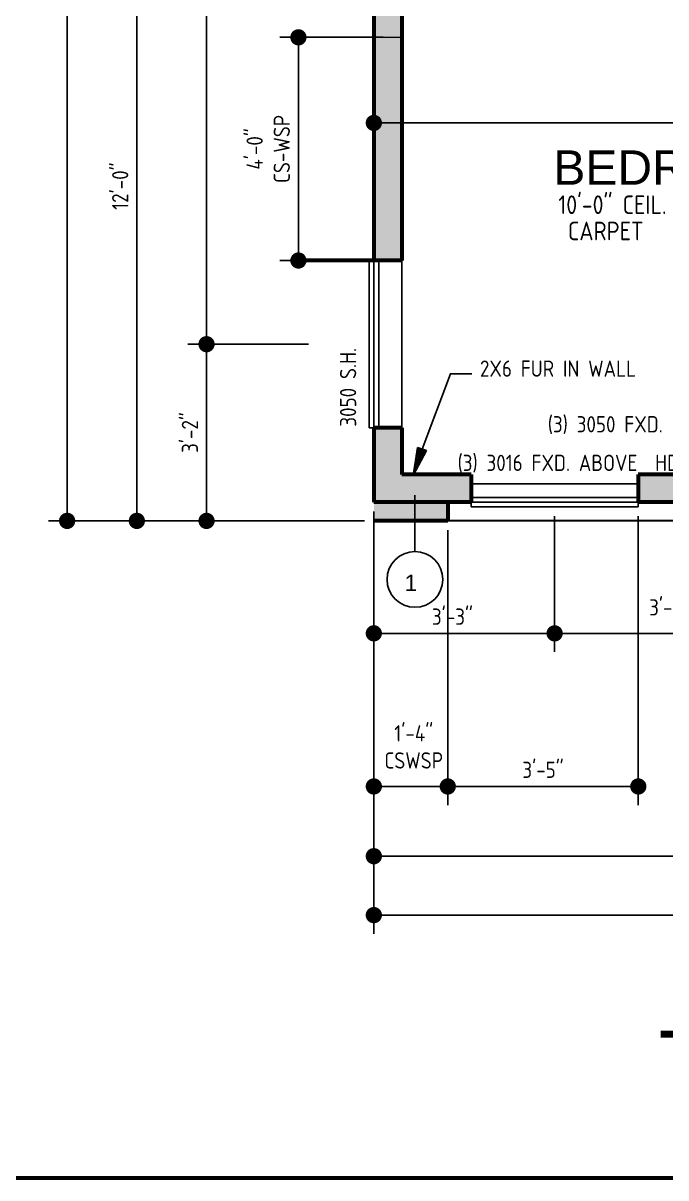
# Model space of a CAD drawing. Header units: feet. Extents: x 57903 to 63568, y -124112 to -112262.
# Drawn here: x 62823.8 to 62962.2, y -124112 to -123863.7 of the extents above; entities that cross this region are included whole.
import ezdxf

# ---------------------------------------------------------------- set-up
doc = ezdxf.new("R2010")
doc.units = ezdxf.units.FT
doc.header["$LTSCALE"] = 30
doc.header["$MEASUREMENT"] = 0
doc.linetypes.add('Solid', pattern=[0])
for name, color, linetype, lineweight in [('DIMS', 137, 'Continuous', 15), ('HATCH', 123, 'Continuous', 0), ('MISC', 3, 'Continuous', 30), ('ROOM LBLS', 253, 'Continuous', 30), ('TEXT LBLS', 81, 'Continuous', 18), ('WALLS', 7, 'Continuous', 60), ('WINDWS LBLS', 121, 'Continuous', 18)]:
    doc.layers.add(name, color=color, linetype=linetype, lineweight=lineweight)
doc.layers.add('TEXT', color=7, linetype='Continuous')
doc.layers.add('WINS', color=121, linetype='Continuous')
doc.styles.add('ARCH', font='ARCHITXT.SHX')
doc.styles.add('SWIS72', font='swissel.ttf', dxfattribs={"height": 4.5})
doc.styles.add('TEXT1', font='ARCHITXT.shx')
doc.dimstyles.new('ARCHITECTURAL', dxfattribs={"dimtxt": 3.5, "dimasz": 3.5, "dimexe": 4, "dimexo": 2, "dimgap": 1.5, "dimtad": 1, "dimdec": 1, "dimzin": 3, "dimdsep": 46, "dimlunit": 4, "dimtxsty": 'ARCH', "dimblk": 'DOT', "dimcen": 0.0625, "dimadec": 0, "dimazin": 0, "dimtfac": 1, "dimtdec": 1, "dimtix": 1, "dimtofl": 0, "dimtmove": 1, "dimatfit": 2, "dimldrblk": 'DOTSMALL', "dimfxl": 1, "dimtolj": 1, "dimtzin": 0, "dimarcsym": 0})

# ---------------------------------------------------------------- blocks, each defined once
blk = doc.blocks.new('_Dot')
at = {"layer": 'DIMS', "color": 0, "lineweight": -2}
blk.add_line((-0.5, 0), (-1, 0), dxfattribs=at)
at = {"layer": 'DIMS', "color": 0, "const_width": 0.5}
blk.add_lwpolyline([(-0.25, 0, 1), (0.25, 0, 1)], format="xyb", close=True, dxfattribs=at)
blk = doc.blocks.new('*D634')
at = {"layer": 'Defpoints', "color": 0, "linetype": 'Solid', "transparency": 16777216}
for p in [(62938.22, -123967.74), (62983.81, -123977.01), (62938.22, -123994.93)]:
    blk.add_point(p, dxfattribs=at)
at = {"layer": 'DIMS', "color": 0, "linetype": 'Solid', "lineweight": -2, "transparency": 16777216}
for p, q in [((62938.22, -123969.74), (62938.22, -123998.93)), ((62983.81, -123979.01), (62983.81, -123998.93)), ((62980.31, -123994.93), (62941.72, -123994.93))]:
    blk.add_line(p, q, dxfattribs=at)
at = {"layer": 'DIMS', "color": 0, "linetype": 'Solid', "lineweight": -2, "transparency": 16777216, "xscale": 3.5, "yscale": 3.5, "zscale": 3.5, "rotation": 180}
blk.add_blockref('_Dot', (62938.22, -123994.93), dxfattribs=at)
at = {"layer": 'DIMS', "color": 0, "linetype": 'Solid', "lineweight": -2, "transparency": 16777216, "xscale": 3.5, "yscale": 3.5, "zscale": 3.5}
blk.add_blockref('_Dot', (62983.81, -123994.93), dxfattribs=at)
at = {"layer": 'DIMS', "color": 0, "linetype": 'Solid', "transparency": 16777216, "insert": (62964.03, -123989.34), "char_height": 3.5, "attachment_point": 5, "style": 'ARCH'}
blk.add_mtext('\\A1;3\'-9{\\H1x;\\S1/2;}"', dxfattribs=at)
blk = doc.blocks.new('_DotSmall')
at = {"layer": 'DIMS', "color": 0, "const_width": 0.5}
blk.add_lwpolyline([(-0.0625, 0, 1), (0.0625, 0, 1)], format="xyb", close=True, dxfattribs=at)
blk = doc.blocks.new('*D635')
at = {"layer": 'Defpoints', "color": 0, "linetype": 'Solid', "transparency": 16777216}
for p in [(62899.31, -123966.74), (62938.22, -123967.74), (62899.31, -123994.93)]:
    blk.add_point(p, dxfattribs=at)
at = {"layer": 'DIMS', "color": 0, "linetype": 'Solid', "lineweight": -2, "transparency": 16777216}
for p, q in [((62899.31, -123968.74), (62899.31, -123998.93)), ((62938.22, -123969.74), (62938.22, -123998.93)), ((62934.72, -123994.93), (62902.81, -123994.93))]:
    blk.add_line(p, q, dxfattribs=at)
at = {"layer": 'DIMS', "color": 0, "linetype": 'Solid', "lineweight": -2, "transparency": 16777216, "xscale": 3.5, "yscale": 3.5, "zscale": 3.5, "rotation": 180}
blk.add_blockref('_Dot', (62899.31, -123994.93), dxfattribs=at)
at = {"layer": 'DIMS', "color": 0, "linetype": 'Solid', "lineweight": -2, "transparency": 16777216, "xscale": 3.5, "yscale": 3.5, "zscale": 3.5}
blk.add_blockref('_Dot', (62938.22, -123994.93), dxfattribs=at)
at = {"layer": 'DIMS', "color": 0, "linetype": 'Solid', "transparency": 16777216, "insert": (62916.22, -123991.34), "char_height": 3.5, "attachment_point": 5, "style": 'ARCH'}
blk.add_mtext('\\A1;3\'-3"', dxfattribs=at)
blk = doc.blocks.new('*D735')
at = {"layer": 'Defpoints', "color": 0, "linetype": 'Solid', "transparency": 16777216}
for p in [(62899.31, -123966.74), (63068.31, -123992.74), (62899.31, -124042.86)]:
    blk.add_point(p, dxfattribs=at)
at = {"layer": 'DIMS', "color": 0, "linetype": 'Solid', "lineweight": -2, "transparency": 16777216}
for p, q in [((62899.31, -123968.74), (62899.31, -124046.86)), ((63068.31, -123994.74), (63068.31, -124046.86)), ((63064.81, -124042.86), (62902.81, -124042.86))]:
    blk.add_line(p, q, dxfattribs=at)
at = {"layer": 'DIMS', "color": 0, "linetype": 'Solid', "lineweight": -2, "transparency": 16777216, "xscale": 3.5, "yscale": 3.5, "zscale": 3.5, "rotation": 180}
blk.add_blockref('_Dot', (62899.31, -124042.86), dxfattribs=at)
at = {"layer": 'DIMS', "color": 0, "linetype": 'Solid', "lineweight": -2, "transparency": 16777216, "xscale": 3.5, "yscale": 3.5, "zscale": 3.5}
blk.add_blockref('_Dot', (63068.31, -124042.86), dxfattribs=at)
at = {"layer": 'DIMS', "color": 0, "linetype": 'Solid', "transparency": 16777216, "insert": (62983.81, -124039.28), "char_height": 3.5, "attachment_point": 5, "style": 'ARCH'}
blk.add_mtext('\\A1;14\'-1"', dxfattribs=at)
blk = doc.blocks.new('*D638')
at = {"layer": 'Defpoints', "color": 0, "linetype": 'Solid', "transparency": 16777216}
for p in [(63367.31, -123930.74), (62899.31, -123970.74), (62899.31, -124055.53)]:
    blk.add_point(p, dxfattribs=at)
at = {"layer": 'DIMS', "color": 0, "linetype": 'Solid', "lineweight": -2, "transparency": 16777216}
for p, q in [((63367.31, -123932.74), (63367.31, -124059.53)), ((62899.31, -123972.74), (62899.31, -124059.53)), ((63363.81, -124055.53), (62902.81, -124055.53))]:
    blk.add_line(p, q, dxfattribs=at)
at = {"layer": 'DIMS', "color": 0, "linetype": 'Solid', "lineweight": -2, "transparency": 16777216, "xscale": 3.5, "yscale": 3.5, "zscale": 3.5, "rotation": 180}
blk.add_blockref('_Dot', (62899.31, -124055.53), dxfattribs=at)
at = {"layer": 'DIMS', "color": 0, "linetype": 'Solid', "lineweight": -2, "transparency": 16777216, "xscale": 3.5, "yscale": 3.5, "zscale": 3.5}
blk.add_blockref('_Dot', (63367.31, -124055.53), dxfattribs=at)
at = {"layer": 'DIMS', "color": 0, "linetype": 'Solid', "transparency": 16777216, "insert": (63133.31, -124051.95), "char_height": 3.5, "attachment_point": 5, "style": 'ARCH'}
blk.add_mtext('\\A1;39\'-0"', dxfattribs=at)
blk = doc.blocks.new('*D641')
at = {"layer": 'Defpoints', "color": 0, "linetype": 'Solid', "transparency": 16777216}
for p in [(63051.31, -123878.74), (63051.31, -123885.15), (62899.31, -123885.56)]:
    blk.add_point(p, dxfattribs=at)
at = {"layer": 'DIMS', "color": 0, "linetype": 'Solid', "lineweight": -2, "transparency": 16777216}
for p, q in [((62899.31, -123883.56), (62899.31, -123881.15)), ((63051.31, -123880.74), (63051.31, -123889.15)), ((62902.81, -123885.15), (63047.81, -123885.15))]:
    blk.add_line(p, q, dxfattribs=at)
at = {"layer": 'DIMS', "color": 0, "linetype": 'Solid', "lineweight": -2, "transparency": 16777216, "xscale": 3.5, "yscale": 3.5, "zscale": 3.5, "rotation": 180}
blk.add_blockref('_Dot', (62899.31, -123885.15), dxfattribs=at)
at = {"layer": 'DIMS', "color": 0, "linetype": 'Solid', "lineweight": -2, "transparency": 16777216, "xscale": 3.5, "yscale": 3.5, "zscale": 3.5}
blk.add_blockref('_Dot', (63051.31, -123885.15), dxfattribs=at)
at = {"layer": 'DIMS', "color": 0, "linetype": 'Solid', "transparency": 16777216, "insert": (62975.31, -123881.56), "char_height": 3.5, "attachment_point": 5, "style": 'ARCH'}
blk.add_mtext('\\A1;12\'-8"', dxfattribs=at)
blk = doc.blocks.new('*D654')
at = {"layer": 'Defpoints', "color": 0, "linetype": 'Solid', "transparency": 16777216}
for p in [(62863.31, -123932.74), (62887.27, -123932.74), (62899.31, -123970.74)]:
    blk.add_point(p, dxfattribs=at)
at = {"layer": 'DIMS', "color": 0, "linetype": 'Solid', "lineweight": -2, "transparency": 16777216}
for p, q in [((62885.27, -123932.74), (62859.31, -123932.74)), ((62863.31, -123967.24), (62863.31, -123936.24)), ((62897.31, -123970.74), (62859.31, -123970.74))]:
    blk.add_line(p, q, dxfattribs=at)
at = {"layer": 'DIMS', "color": 0, "linetype": 'Solid', "lineweight": -2, "transparency": 16777216, "xscale": 3.5, "yscale": 3.5, "zscale": 3.5}
for p, rotation in [((62863.31, -123932.74), 90), ((62863.31, -123970.74), 270)]:
    blk.add_blockref('_Dot', p, dxfattribs=dict(at, rotation=rotation))
at = {"layer": 'DIMS', "color": 0, "linetype": 'Solid', "transparency": 16777216, "insert": (62859.73, -123951.74), "char_height": 3.5, "attachment_point": 5, "rotation": 90, "style": 'ARCH'}
blk.add_mtext('\\A1;3\'-2"', dxfattribs=at)
blk = doc.blocks.new('*D655')
at = {"layer": 'Defpoints', "color": 0, "linetype": 'Solid', "transparency": 16777216}
for p in [(62863.31, -123704.74), (62887.01, -123704.74), (62887.27, -123932.74)]:
    blk.add_point(p, dxfattribs=at)
at = {"layer": 'DIMS', "color": 0, "linetype": 'Solid', "lineweight": -2, "transparency": 16777216}
for p, q in [((62885.01, -123704.74), (62859.31, -123704.74)), ((62863.31, -123929.24), (62863.31, -123708.24)), ((62885.27, -123932.74), (62859.31, -123932.74))]:
    blk.add_line(p, q, dxfattribs=at)
at = {"layer": 'DIMS', "color": 0, "linetype": 'Solid', "lineweight": -2, "transparency": 16777216, "xscale": 3.5, "yscale": 3.5, "zscale": 3.5}
for p, rotation in [((62863.31, -123704.74), 90), ((62863.31, -123932.74), 270)]:
    blk.add_blockref('_Dot', p, dxfattribs=dict(at, rotation=rotation))
at = {"layer": 'DIMS', "color": 0, "linetype": 'Solid', "transparency": 16777216, "insert": (62859.73, -123813.11), "char_height": 3.5, "attachment_point": 5, "rotation": 90, "style": 'ARCH'}
blk.add_mtext('\\A1;19\'-0"', dxfattribs=at)
blk = doc.blocks.new('*D659')
at = {"layer": 'Defpoints', "color": 0, "linetype": 'Solid', "transparency": 16777216}
for p in [(62848.31, -123826.74), (62903.31, -123826.74), (62899.31, -123970.74)]:
    blk.add_point(p, dxfattribs=at)
at = {"layer": 'DIMS', "color": 0, "linetype": 'Solid', "lineweight": -2, "transparency": 16777216}
for p, q in [((62901.31, -123826.74), (62844.31, -123826.74)), ((62848.31, -123967.24), (62848.31, -123830.24)), ((62897.31, -123970.74), (62844.31, -123970.74))]:
    blk.add_line(p, q, dxfattribs=at)
at = {"layer": 'DIMS', "color": 0, "linetype": 'Solid', "lineweight": -2, "transparency": 16777216, "xscale": 3.5, "yscale": 3.5, "zscale": 3.5}
for p, rotation in [((62848.31, -123826.74), 90), ((62848.31, -123970.74), 270)]:
    blk.add_blockref('_Dot', p, dxfattribs=dict(at, rotation=rotation))
at = {"layer": 'DIMS', "color": 0, "linetype": 'Solid', "transparency": 16777216, "insert": (62844.73, -123898.74), "char_height": 3.5, "attachment_point": 5, "rotation": 90, "style": 'ARCH'}
blk.add_mtext('\\A1;12\'-0"', dxfattribs=at)
blk = doc.blocks.new('*D665')
at = {"layer": 'Defpoints', "color": 0, "linetype": 'Solid', "transparency": 16777216}
for p in [(62833.31, -123178.74), (62899.31, -123178.74), (62899.31, -123970.74)]:
    blk.add_point(p, dxfattribs=at)
at = {"layer": 'DIMS', "color": 0, "linetype": 'Solid', "lineweight": -2, "transparency": 16777216}
for p, q in [((62897.31, -123178.74), (62829.31, -123178.74)), ((62833.31, -123967.24), (62833.31, -123182.24)), ((62897.31, -123970.74), (62829.31, -123970.74))]:
    blk.add_line(p, q, dxfattribs=at)
at = {"layer": 'DIMS', "color": 0, "linetype": 'Solid', "lineweight": -2, "transparency": 16777216, "xscale": 3.5, "yscale": 3.5, "zscale": 3.5}
for p, rotation in [((62833.31, -123178.74), 90), ((62833.31, -123970.74), 270)]:
    blk.add_blockref('_Dot', p, dxfattribs=dict(at, rotation=rotation))
at = {"layer": 'DIMS', "color": 0, "linetype": 'Solid', "transparency": 16777216, "insert": (62829.73, -123574.74), "char_height": 3.5, "attachment_point": 5, "rotation": 90, "style": 'ARCH'}
blk.add_mtext('\\A1;66\'-0"', dxfattribs=at)
blk = doc.blocks.new('*D712')
at = {"layer": 'Defpoints', "color": 0, "linetype": 'Solid', "transparency": 16777216}
for p in [(62956.22, -123967.74), (62915.22, -123970.74), (62956.22, -124027.86)]:
    blk.add_point(p, dxfattribs=at)
at = {"layer": 'DIMS', "color": 0, "linetype": 'Solid', "lineweight": -2, "transparency": 16777216}
for p, q in [((62956.22, -123969.74), (62956.22, -124031.86)), ((62915.22, -123972.74), (62915.22, -124031.86)), ((62918.72, -124027.86), (62952.72, -124027.86))]:
    blk.add_line(p, q, dxfattribs=at)
at = {"layer": 'DIMS', "color": 0, "linetype": 'Solid', "lineweight": -2, "transparency": 16777216, "xscale": 3.5, "yscale": 3.5, "zscale": 3.5, "rotation": 180}
blk.add_blockref('_Dot', (62915.22, -124027.86), dxfattribs=at)
at = {"layer": 'DIMS', "color": 0, "linetype": 'Solid', "lineweight": -2, "transparency": 16777216, "xscale": 3.5, "yscale": 3.5, "zscale": 3.5}
blk.add_blockref('_Dot', (62956.22, -124027.86), dxfattribs=at)
at = {"layer": 'DIMS', "color": 0, "linetype": 'Solid', "transparency": 16777216, "insert": (62935.72, -124024.28), "char_height": 3.5, "attachment_point": 5, "style": 'ARCH'}
blk.add_mtext('\\A1;3\'-5"', dxfattribs=at)
blk = doc.blocks.new('*D611')
at = {"layer": 'Defpoints', "color": 0, "linetype": 'Solid', "transparency": 16777216}
for p in [(62899.31, -123970.74), (62915.22, -123970.74), (62915.22, -124027.86)]:
    blk.add_point(p, dxfattribs=at)
at = {"layer": 'DIMS', "color": 0, "linetype": 'Solid', "lineweight": -2, "transparency": 16777216}
for p, q in [((62899.31, -123972.74), (62899.31, -124031.86)), ((62915.22, -123972.74), (62915.22, -124031.86)), ((62902.81, -124027.86), (62911.72, -124027.86))]:
    blk.add_line(p, q, dxfattribs=at)
at = {"layer": 'DIMS', "color": 0, "linetype": 'Solid', "lineweight": -2, "transparency": 16777216, "xscale": 3.5, "yscale": 3.5, "zscale": 3.5, "rotation": 180}
blk.add_blockref('_Dot', (62899.31, -124027.86), dxfattribs=at)
at = {"layer": 'DIMS', "color": 0, "linetype": 'Solid', "lineweight": -2, "transparency": 16777216, "xscale": 3.5, "yscale": 3.5, "zscale": 3.5}
blk.add_blockref('_Dot', (62915.22, -124027.86), dxfattribs=at)
at = {"layer": 'DIMS', "color": 0, "linetype": 'Solid', "transparency": 16777216, "insert": (62907.9, -124019.34), "char_height": 3.5, "attachment_point": 5, "style": 'ARCH'}
blk.add_mtext('\\A1;1\'-4"\\PCSWSP', dxfattribs=at)
blk = doc.blocks.new('*D772')
at = {"layer": 'Defpoints', "color": 0, "linetype": 'Solid', "transparency": 16777216}
for p in [(62883.08, -123866.74), (62903.31, -123866.74), (62905.31, -123914.74)]:
    blk.add_point(p, dxfattribs=at)
at = {"layer": 'DIMS', "color": 0, "linetype": 'Solid', "lineweight": -2, "transparency": 16777216}
for p, q in [((62901.31, -123866.74), (62879.08, -123866.74)), ((62883.08, -123911.24), (62883.08, -123870.24)), ((62903.31, -123914.74), (62879.08, -123914.74))]:
    blk.add_line(p, q, dxfattribs=at)
at = {"layer": 'DIMS', "color": 0, "linetype": 'Solid', "lineweight": -2, "transparency": 16777216, "xscale": 3.5, "yscale": 3.5, "zscale": 3.5}
for p, rotation in [((62883.08, -123866.74), 90), ((62883.08, -123914.74), 270)]:
    blk.add_blockref('_Dot', p, dxfattribs=dict(at, rotation=rotation))
at = {"layer": 'DIMS', "color": 0, "linetype": 'Solid', "transparency": 16777216, "insert": (62876.58, -123890.74), "char_height": 3.5, "attachment_point": 5, "rotation": 90, "style": 'ARCH'}
blk.add_mtext('\\A1;4\'-0"\\PCS-WSP', dxfattribs=at)

msp = doc.modelspace()

# ---------------------------------------------------------------- hatches: boundary and pattern name
at = {"layer": 'HATCH'}
h = msp.add_hatch(color=9, dxfattribs=at)
h.dxf.hatch_style = 1
h.set_gradient(color1=(199, 200, 202), color2=(147, 149, 152), name='INVCYLINDER')
h.paths.add_polyline_path([(62905.31, -123722.74), (62899.31, -123722.74), (62899.31, -123866.74), (62905.31, -123866.74)])
at = {"layer": 'HATCH', "linetype": 'Solid'}
for points in [[(62905.31, -123866.74), (62899.31, -123866.74), (62899.31, -123914.74), (62905.31, -123914.74)], [(62899.31, -123966.74), (62915.22, -123966.74), (62915.22, -123970.74), (62899.31, -123970.74)]]:
    msp.add_hatch(color=256, dxfattribs=at).paths.add_polyline_path(points)
at = {"layer": 'HATCH'}
h = msp.add_hatch(color=9, dxfattribs=at)
h.dxf.hatch_style = 1
h.set_gradient(color1=(199, 200, 202), color2=(147, 149, 152), name='INVCYLINDER')
h.paths.add_polyline_path([(62899.31, -123950.74), (62905.31, -123950.74), (62905.31, -123960.74), (62920.22, -123960.74), (62920.22, -123966.74), (62899.31, -123966.74)])
h.paths.add_polyline_path([(62956.22, -123960.74), (62965.81, -123960.74), (62965.81, -123966.74), (62956.22, -123966.74)])
h.paths.add_polyline_path([(63001.81, -123960.74), (63011.4, -123960.74), (63011.4, -123966.74), (63001.81, -123966.74)])
at = {"layer": 'TEXT'}
h = msp.add_hatch(dxfattribs=at)
h.set_pattern_fill('ANSI31', color=256, angle=203.8404, style=0)
h.set_pattern_definition([(291.159625, (62232.49592, -124464.43416), (-0.1165723, -0.045120936), [])])
h.paths.add_polyline_path([(62910.63, -123955.63), (62908.73, -123954.99), (62907.75, -123960.99)])

# ---------------------------------------------------------------- linework, layer by layer
at = {"layer": 'HATCH', "linetype": 'Solid'}
msp.add_line((62899.31, -123866.74), (62905.31, -123866.74), dxfattribs=at)
at = {"layer": 'MISC', "linetype": 'Continuous'}
for p in [(62958.22, -123970.74), (63052.4, -123970.74)]:
    msp.add_line(p, (62915.22, -123970.74), dxfattribs=at)
at = {"layer": 'ROOM LBLS', "const_width": 1.5, "elevation": -0.03}
msp.add_lwpolyline([(63090.98, -124081.11), (62961.03, -124081.11)], dxfattribs=at)
at = {"layer": 'TEXT'}
for p, q in [((62908.73, -123954.99), (62907.75, -123960.99)), ((62910.63, -123955.63), (62907.75, -123960.99)), ((62910.63, -123955.63), (62908.73, -123954.99)), ((62910.63, -123955.63), (62908.73, -123954.99)), ((62908.16, -123977.33), (62908.16, -123965.2))]:
    msp.add_line(p, q, dxfattribs=at)
msp.add_lwpolyline([(62909.68, -123955.31), (62915.79, -123939.11), (62920.37, -123939.13)], dxfattribs=at)
msp.add_circle((62908.16, -123983.33), 6, dxfattribs=at)
at = {"layer": 'WALLS'}
for p, q in [((62899.31, -123722.74), (62899.31, -123914.74)), ((62905.31, -123722.74), (62905.31, -123914.74)), ((62903.31, -123914.74), (62899.31, -123914.74)), ((62905.31, -123914.74), (62899.31, -123914.74)), ((62899.31, -123950.74), (62899.31, -123966.74)), ((62905.31, -123950.74), (62899.31, -123950.74)), ((62905.31, -123950.74), (62905.31, -123960.74)), ((62920.22, -123960.74), (62905.31, -123960.74)), ((62920.22, -123960.74), (62920.22, -123966.74)), ((62956.22, -123960.74), (62956.22, -123966.74)), ((62965.81, -123960.74), (62956.22, -123960.74)), ((62920.22, -123966.74), (62899.31, -123966.74)), ((62965.81, -123966.74), (62956.22, -123966.74)), ((62915.22, -123970.74), (62899.31, -123970.74))]:
    msp.add_line(p, q, dxfattribs=at)
at = {"layer": 'WALLS', "linetype": 'Solid'}
for p, q in [((62903.31, -123914.74), (62883.53, -123914.74)), ((62915.22, -123966.74), (62915.22, -123970.74)), ((62915.22, -123966.74), (62915.22, -123970.74))]:
    msp.add_line(p, q, dxfattribs=at)
at = {"layer": 'WALLS'}
msp.add_lwpolyline([(63567.73, -123032.05), (61934.08, -123032.05), (61934.08, -124112.05), (63567.73, -124112.05)], close=True, dxfattribs=at)
at = {"layer": 'WINS', "linetype": 'Continuous'}
for p, q in [((62898.31, -123950.74), (62898.31, -123914.74)), ((62899.31, -123914.74), (62898.31, -123914.74)), ((62899.31, -123950.74), (62899.31, -123914.74)), ((62899.31, -123950.74), (62899.31, -123914.74)), ((62900.36, -123950.74), (62900.36, -123914.74)), ((62905.31, -123950.74), (62905.31, -123914.74)), ((62899.31, -123950.74), (62898.31, -123950.74)), ((62956.22, -123962.74), (62920.22, -123962.74)), ((62956.22, -123962.74), (62920.22, -123962.74)), ((62956.22, -123965.69), (62920.22, -123965.69)), ((62956.22, -123965.69), (62920.22, -123965.69)), ((62956.22, -123966.74), (62920.22, -123966.74)), ((62920.22, -123966.74), (62920.22, -123967.74)), ((62956.22, -123966.74), (62956.22, -123967.74)), ((62956.22, -123967.74), (62920.22, -123967.74)), ((62956.22, -123967.74), (62920.22, -123967.74))]:
    msp.add_line(p, q, dxfattribs=at)

# ---------------------------------------------------------------- texts
at = {"layer": 'ROOM LBLS', "style": 'SWIS72'}
msp.add_text('BEDROOM 4', height=7.4, dxfattribs=at).set_placement((62937.94, -123898.45, 0))
at = {"layer": 'TEXT'}
for s, style, p in [('2X6 FUR IN WALL', 'TEXT1', (62922.15, -123939.74)), ('1', 'SWIS72', (62905.91, -123985.81))]:
    msp.add_text(s, height=3.5, dxfattribs=dict(at, style=style)).set_placement(p)
at = {"layer": 'TEXT LBLS', "color": 253, "style": 'TEXT1'}
for s, p in [('10\'-0" CEIL.', (62939.02, -123904.74)), ('CARPET', (62941.08, -123910.39))]:
    msp.add_text(s, height=4, dxfattribs=at).set_placement(p)
at = {"layer": 'WINDWS LBLS', "color": 0, "style": 'TEXT1'}
msp.add_text('3050 S.H.', height=3.5, rotation=90, dxfattribs=at).set_placement((62895.52, -123950.48))
at = {"layer": 'WINDWS LBLS', "style": 'TEXT1'}
for s, p in [('(3) 3050 FXD. HDR. @ 6\'-8"', (62936.74, -123951.71)), ('(3) 3016 FXD. ABOVE  HDR. @ 9\'-0"', (62917.33, -123960.01))]:
    msp.add_text(s, height=3.5, dxfattribs=at).set_placement(p)

# ---------------------------------------------------------------- dimensions: what is measured, and where the dimension line sits
at = {"layer": 'DIMS', "linetype": 'Solid'}
for base, p1, p2, angle, picture, middle in [((62833.31, -123178.74), (62899.31, -123970.74), (62899.31, -123178.74), 90, '*D665', (62829.73, -123574.74)), ((62848.31, -123826.74), (62899.31, -123970.74), (62903.31, -123826.74), 90, '*D659', (62844.73, -123898.74)), ((63051.31, -123885.15), (62899.31, -123885.56), (63051.31, -123878.74), 180, '*D641', (62975.31, -123881.56)), ((62863.31, -123932.74), (62899.31, -123970.74), (62887.27, -123932.74), 90, '*D654', (62859.73, -123951.74)), ((62899.31, -124055.53), (63367.31, -123930.74), (62899.31, -123970.74), 180, '*D638', (63133.31, -124051.95)), ((62956.22, -124027.86), (62915.22, -123970.74), (62956.22, -123967.74), 180, '*D712', (62935.72, -124024.28))]:
    dim = msp.add_linear_dim(base=base, p1=p1, p2=p2, angle=angle, dimstyle='ARCHITECTURAL', dxfattribs=at)
    dim.commit()
    dim.dimension.update_dxf_attribs({"geometry": picture, "text_midpoint": middle})
dim = msp.add_linear_dim(base=(62863.31, -123704.74), p1=(62887.27, -123932.74), p2=(62887.01, -123704.74), angle=90, dimstyle='ARCHITECTURAL', dxfattribs=at)
dim.commit()
dim.dimension.update_dxf_attribs({"geometry": '*D655', "text_midpoint": (62863.31, -123813.11), "dimtype": 160})
dim = msp.add_linear_dim(base=(62883.08, -123866.74), p1=(62905.31, -123914.74), p2=(62903.31, -123866.74), angle=90, text='<>\\PCS-WSP', dimstyle='ARCHITECTURAL', dxfattribs=at)
dim.commit()
dim.dimension.update_dxf_attribs({"geometry": '*D772', "text_midpoint": (62876.58, -123890.74)})
for base, p1, p2, picture, middle in [((62899.31, -123994.93), (62938.22, -123967.74), (62899.31, -123966.74), '*D635', (62916.22, -123994.93)), ((62938.22, -123994.93), (62983.81, -123977.01), (62938.22, -123967.74), '*D634', (62964.03, -123994.93))]:
    dim = msp.add_linear_dim(base=base, p1=p1, p2=p2, dimstyle='ARCHITECTURAL', dxfattribs=at)
    dim.commit()
    dim.dimension.update_dxf_attribs({"geometry": picture, "text_midpoint": middle, "dimtype": 160})
dim = msp.add_linear_dim(base=(62899.31, -124042.86), p1=(63068.31, -123992.74), p2=(62899.31, -123966.74), dimstyle='ARCHITECTURAL', dxfattribs=at)
dim.commit()
dim.dimension.update_dxf_attribs({"geometry": '*D735', "text_midpoint": (62983.81, -124039.28)})
dim = msp.add_linear_dim(base=(62915.22, -124027.86), p1=(62899.31, -123970.74), p2=(62915.22, -123970.74), angle=180, text='<>\\PCSWSP', dimstyle='ARCHITECTURAL', dxfattribs=at)
dim.commit()
dim.dimension.update_dxf_attribs({"geometry": '*D611', "text_midpoint": (62907.9, -124025.84), "dimtype": 160})

doc.saveas('drawing.dxf')
